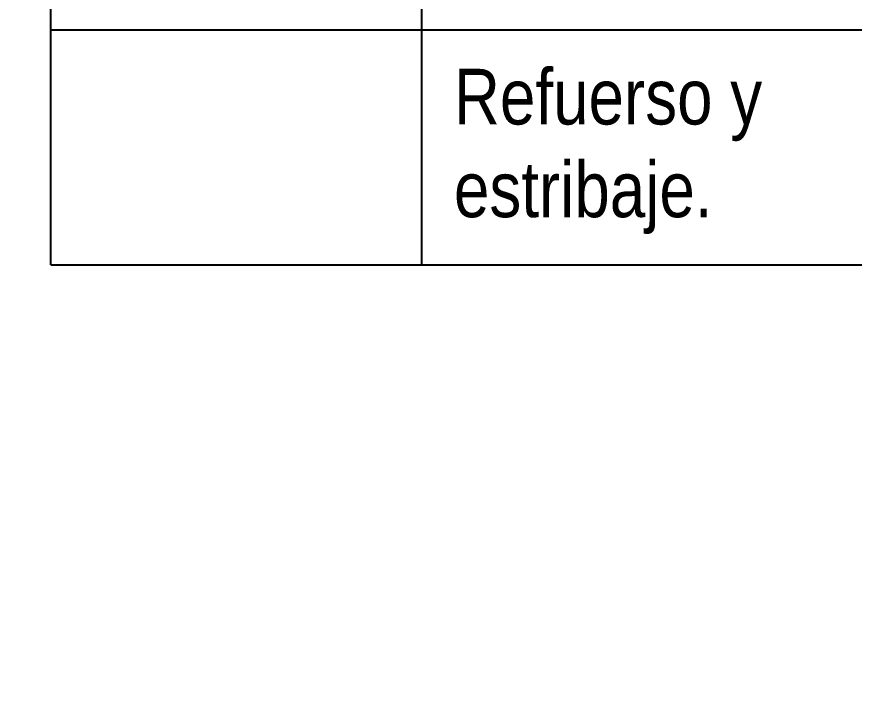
# Model space of a CAD drawing. Header units: millimetres. Extents: x -3570 to 5754, y -12788176 to 1214.
# Drawn here: x 3384.165 to 3386.423, y 1135.617 to 1137.422 of the extents above; entities that cross this region are included whole.
import ezdxf
from ezdxf import colors
from ezdxf.entities.mleader import LeaderData, LeaderLine
from ezdxf.math import Vec2, Vec3

# ---------------------------------------------------------------- set-up
doc = ezdxf.new("R2010")
doc.units = ezdxf.units.MM
for name, color, linetype in [('.D1 cotas', 1, 'Continuous'), ('.D1 Texto', 7, 'Continuous'), ('.N1 Cuadros', 253, 'Continuous')]:
    doc.layers.add(name, color=color, linetype=linetype)
doc.styles.add('Anot 1.5mm simplex', font='simplex.shx', dxfattribs={"height": 0.0015})
doc.styles.add('Anot 3mm', font='ARIALN.TTF', dxfattribs={"height": 0.003})

# ---------------------------------------------------------------- blocks, each defined once
blk = doc.blocks.new('_None')
blk = doc.blocks.new('gwtg')
at = {"layer": '.N1 Cuadros', "linetype": 'Continuous'}
for p, q in [((3370.5551, 1129.8323), (3370.5551, 1131.2814)), ((3370.5551, 1130.1488), (3376.5355, 1130.1488))]:
    blk.add_line(p, q, dxfattribs=at)
at = {"layer": '.N1 Cuadros'}
for p, q in [((3371.0551, 1129.8323), (3371.0551, 1131.2814)), ((3370.5551, 1129.8323), (3376.5355, 1129.8323))]:
    blk.add_line(p, q, dxfattribs=at)
at = {"layer": '.D1 Texto', "insert": (3371.0986, 1130.0964), "char_height": 0.075, "width": 0.538548, "attachment_point": 1, "style": 'Anot 3mm'}
blk.add_mtext('Refuerso y estribaje.', dxfattribs=at)
blk = doc.blocks.new('1.-1')
at = {"layer": '.D1 cotas'}
ml = blk.add_multileader_mtext('Standard', dxfattribs=at)
ml.set_content('2∅5/8" ', color=7, style='Anot 1.5mm simplex')
ml.set_leader_properties()
ml.set_arrow_properties(name='NONE')
ml.build(insert=Vec2(0, 0))
ml.multileader.update_dxf_attribs({"text_left_attachment_type": 6, "text_right_attachment_type": 6, "dogleg_length": 0.005, "arrow_head_size": 0.05, "scale": 50})
ctx = ml.context
ctx.base_point, ctx.scale, ctx.char_height, ctx.arrow_head_size, ctx.landing_gap_size, ctx.plane_origin = Vec3(3465.3359, 1144.1736, -27897458.1355), 50, 0.0375, 0.05, 0.05, Vec3(3465.2596, 1144.2842, -27897458.1355)
ctx.left_attachment, ctx.right_attachment = 6, 6
notes = []
notes.append((ctx, [(1, (1, 1, 0), (3465.2895, 1144.1736, -27897458.1355), (1, 0), 0.0463, [(2, [(3465.1103, 1144.1054, -27897458.1355), (3465.2327, 1144.1026, -27897458.1355), (3465.2327, 1144.1026, -27897458.1355), (3465.1103, 1144.1054, -27897458.1355), (3465.2327, 1144.1026, -27897458.1355)], 0, [])])]))
ctx.mtext.insert, ctx.mtext.width, ctx.mtext.flow_direction = Vec3(3465.3859, 1144.2236, -27897458.1355), 0.192628, 5
ml = blk.add_multileader_mtext('Standard', dxfattribs=at)
ml.set_content('2∅5/8" ', color=7, style='Anot 1.5mm simplex')
ml.set_leader_properties()
ml.set_arrow_properties(name='NONE')
ml.build(insert=Vec2(0, 0))
ml.multileader.update_dxf_attribs({"text_left_attachment_type": 6, "text_right_attachment_type": 6, "dogleg_length": 0.005, "arrow_head_size": 0.05, "scale": 50})
ctx = ml.context
ctx.base_point, ctx.scale, ctx.char_height, ctx.arrow_head_size, ctx.landing_gap_size, ctx.plane_origin = Vec3(3465.3371, 1143.8808, -27897458.1355), 50, 0.0375, 0.05, 0.05, Vec3(3465.2373, 1143.7882, -27897458.1355)
ctx.left_attachment, ctx.right_attachment = 6, 6
notes.append((ctx, [(1, (1, 1, 0), (3465.2908, 1143.8808, -27897458.1355), (1, 0), 0.0463, [(0, [(3465.1103, 1143.9359, -27897458.1355), (3465.2327, 1143.9359, -27897458.1355), (3465.1103, 1143.9359, -27897458.1355), (3465.2327, 1143.9359, -27897458.1355)], 0, [])])]))
ctx.mtext.insert, ctx.mtext.width, ctx.mtext.flow_direction = Vec3(3465.3871, 1143.9308, -27897458.1355), 0.192628, 5
for ctx, leaders in notes:
    for number, flags, end, landing, length, lines in leaders:
        leader = LeaderData()
        leader.index, (leader.has_last_leader_line, leader.has_dogleg_vector, leader.attachment_direction) = number, flags
        leader.last_leader_point, leader.dogleg_vector, leader.dogleg_length = Vec3(end), Vec3(landing), length
        for number, points, colour, breaks in lines:
            line = LeaderLine()
            line.index, line.vertices, line.color, line.breaks = number, Vec3.list(points), colors.encode_raw_color(colour), breaks
            leader.lines.append(line)
        ctx.leaders.append(leader)

msp = doc.modelspace()

# ---------------------------------------------------------------- block references
at = {"xscale": 2, "yscale": 2, "zscale": 2}
msp.add_blockref('gwtg', (-3356.8531, -1122.9112), dxfattribs=at)
at = {"color": 1, "lineweight": 211, "xscale": 2, "yscale": 2, "zscale": 2}
msp.add_blockref('1.-1', (-3560.5351, -1151.7456, 55794916.271), dxfattribs=at)

doc.saveas('drawing.dxf')
